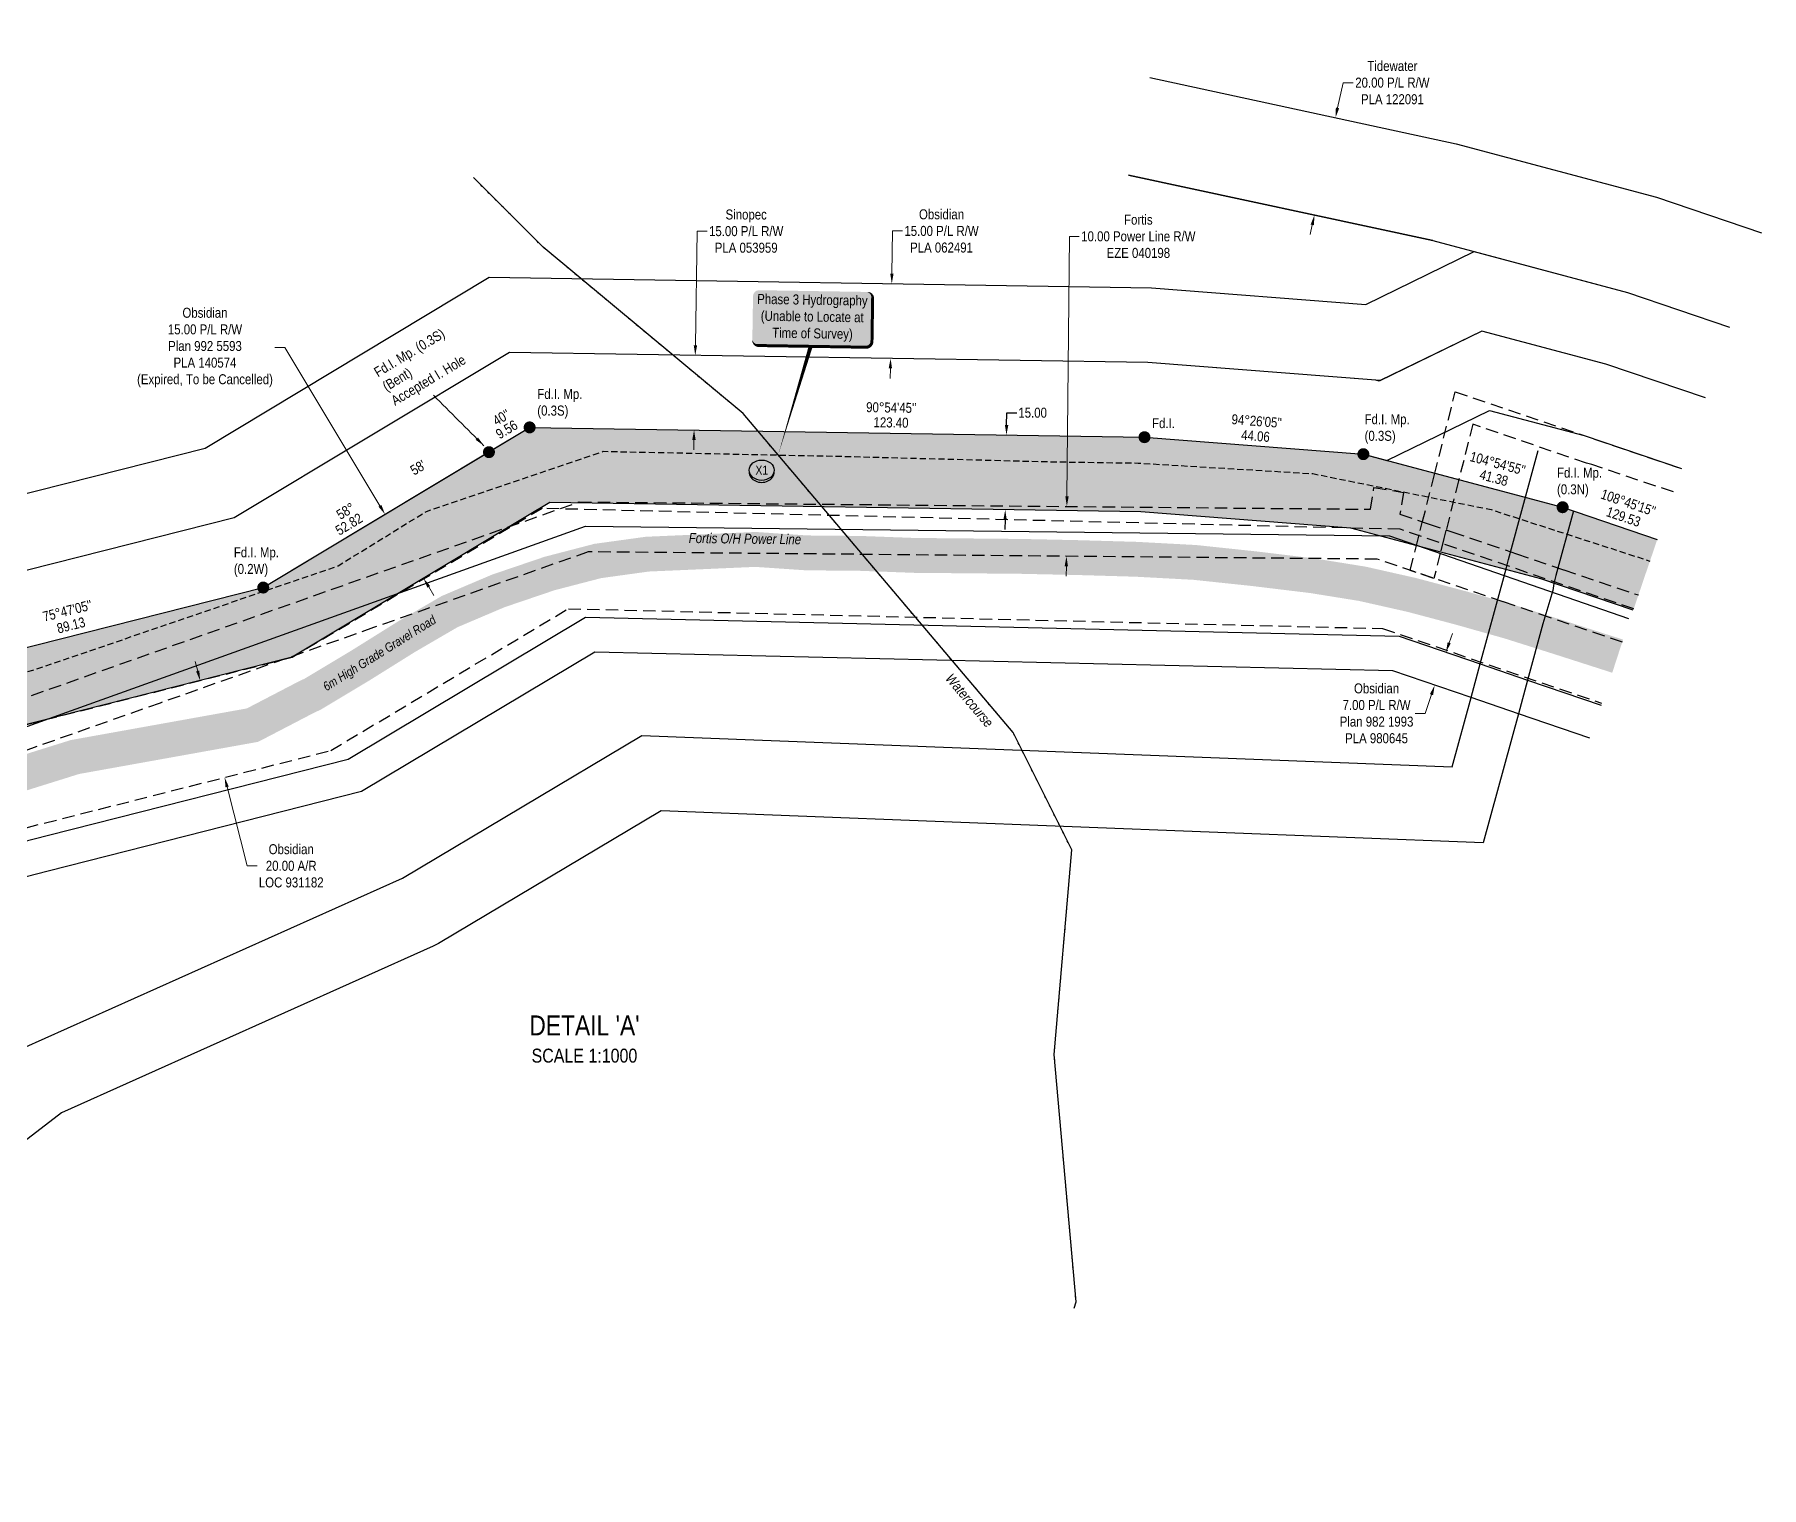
# Model space of a CAD drawing. Extents: x 594959 to 602233, y 5878755 to 5883049.
# Drawn here: x 595985 to 597717, y 5879742 to 5881200 of the extents above; entities that cross this region are included whole.
import ezdxf
from ezdxf.enums import TextEntityAlignment as Align

# ---------------------------------------------------------------- set-up
doc = ezdxf.new("R2010")
doc.units = 0
doc.header["$LTSCALE"] = 5
doc.header["$PDSIZE"] = 0.5
for name, pattern in [('foc-ACCESSROAD', [3.75, 2.5, -1.25]), ('foc-FLOWLINE', [3.75, 2.5, -1.25]), ('foc-WHEELTRACKS', [2, 0.4, -1.6]), ('UG_PIPE', [1.875, 1.25, -0.625])]:
    doc.linetypes.add(name, pattern=pattern)
doc.layers.get('Defpoints').update_dxf_attribs({"color": 9})
for name, color, linetype in [('AS-PIPE-UG', 44, 'UG_PIPE'), ('AS-POWER', 104, 'foc-POWER'), ('AS-ROADS', 254, 'Continuous'), ('C-AR', 13, 'foc-ACCESSROAD'), ('C-RW', 13, 'Continuous'), ('DETAIL-T', 7, 'Continuous'), ('F-EZE', 190, 'foc-FLOWLINE'), ('F-RW', 190, 'Continuous'), ('F-WS', 190, 'foc-ACCESSROAD'), ('L-BD1', 253, 'Continuous'), ('L-MON', 1, 'Continuous'), ('P-CROSSINGS', 250, 'Continuous'), ('P-PROPOSED', 10, 'Continuous'), ('P-PROPOSED-H', 21, 'Continuous'), ('P-TXT', 4, 'Continuous'), ('T-WATER-P3', 160, 'foc-WHEELTRACKS'), ('T-WATER-T', 170, 'Continuous')]:
    doc.layers.add(name, color=color, linetype=linetype)
for name, color, linetype, lineweight in [('C-AR-T', 13, 'Continuous', 9), ('C-RW-T', 13, 'Continuous', 9), ('F-EZE-T', 190, 'Continuous', 9), ('F-RW-T', 190, 'Continuous', 9), ('T-TEXT', 48, 'Continuous', 18)]:
    doc.layers.add(name, color=color, linetype=linetype, lineweight=lineweight)
doc.styles.add('80', font='ARIALN.TTF', dxfattribs={"height": 10})
doc.styles.add('80CG', font='ARIALN.TTF', dxfattribs={"height": 10})
doc.styles.add('80L', font='ARIALN.TTF', dxfattribs={"height": 10})
doc.styles.add('Crossing', font='ARIALN.TTF', dxfattribs={"height": 10})
doc.styles.add('foc-LtypeFont', font='ARIALN.TTF', dxfattribs={"height": 7.35})
doc.linetypes.add('foc-POWER', pattern='A,6,-1,["P",foc-LtypeFont,S=0.2,R=0,X=-0.625,Y=-0.75],-1.24,4', length=12.24)
doc.linetypes.add('foc-TOPO-flowdirection-NOLINE', pattern='A,0,[">",foc-LtypeFont,S=0.3,R=0,X=0,Y=-0.945],-20,[">",foc-LtypeFont,S=0.3,R=0,X=0,Y=-0.945],0', length=20)
doc.dimstyles.new('Compass 5 000', dxfattribs={"dimscale": 5, "dimtxt": 9, "dimasz": 2, "dimexe": 0.2, "dimexo": 0.0625, "dimgap": 0.5, "dimtad": 0, "dimtih": 1, "dimtoh": 1, "dimzin": 0, "dimdsep": 46, "dimtxsty": '80CG', "dimcen": 0.1, "dimse1": 1, "dimse2": 1, "dimclrd": 256, "dimclrt": 256, "dimaunit": 1, "dimadec": 4, "dimazin": 0, "dimtfac": 0.06, "dimtofl": 0, "dimtmove": 0, "dimatfit": 1, "dimfxl": 0.2, "dimtolj": 1, "dimtzin": 0, "dimlwd": -1, "dimarcsym": 0})

# ---------------------------------------------------------------- blocks, each defined once
blk = doc.blocks.new('*D447')
at = {"layer": 'C-AR-T', "transparency": 16777216}
for p, q in [((596148.5, 5880560.9), (596146, 5880570.6)), ((596178, 5880444.6), (596198.1, 5880365.4)), ((596198.1, 5880365.4), (596208.1, 5880365.4))]:
    blk.add_line(p, q, dxfattribs=at)
for points in [[(596150.1, 5880561.3), (596146.9, 5880560.5), (596151, 5880551.2)], [(596179.6, 5880445), (596176.4, 5880444.2), (596175.5, 5880454.3)]]:
    blk.add_solid(points, dxfattribs=at)
at = {"layer": 'Defpoints', "color": 0, "transparency": 16777216}
for p in [(595989.4, 5880510.3, 2.2), (596175.5, 5880454.3), (596014, 5880413.4, 2.2)]:
    blk.add_point(p, dxfattribs=at)
at = {"layer": 'C-AR-T', "transparency": 16777216, "insert": (596242.3, 5880365.4), "char_height": 10, "attachment_point": 5, "style": '80CG'}
blk.add_mtext('\\A1;Obsidian\\P20.00 A/R\\PLOC 931182', dxfattribs=at)
blk = doc.blocks.new('*D448')
at = {"layer": 'Defpoints', "color": 0, "transparency": 16777216}
for p in [(596914.7, 5880727), (596914.2, 5880677), (597019.8, 5880676)]:
    blk.add_point(p, dxfattribs=at)
at = {"layer": 'F-EZE-T', "transparency": 16777216}
for p, q in [((597020.3, 5880736), (597022.7, 5880997)), ((597022.7, 5880997), (597032.7, 5880997)), ((597019.7, 5880666), (597019.6, 5880656))]:
    blk.add_line(p, q, dxfattribs=at)
for points in [[(597018.7, 5880736), (597022, 5880736), (597020.2, 5880726)], [(597018, 5880666), (597021.3, 5880666), (597019.8, 5880676)]]:
    blk.add_solid(points, dxfattribs=at)
at = {"layer": 'F-EZE-T', "transparency": 16777216, "insert": (597091.9, 5880997), "char_height": 10, "attachment_point": 5, "style": '80CG', "bg_fill": 3, "box_fill_scale": 1.1, "bg_fill_color": 256, "bg_fill_true_color": 13158600, "bg_fill_transparency": 0}
blk.add_mtext('\\A1;Fortis\\P10.00 Power Line R/W\\PEZE 040198', dxfattribs=at)
blk = doc.blocks.new('fdia')
at = {"color": 255, "const_width": 1}
blk.add_lwpolyline([(-0.5, 0, 1), (0.5, 0, 1)], format="xyb", close=True, dxfattribs=at)
blk = doc.blocks.new('Fdiaa')
blk.add_blockref('fdia', (0, 0))
blk = doc.blocks.new('fdib')
at = {"color": 1, "const_width": 1.6}
blk.add_lwpolyline([(-0.4, 0, 1), (0.4, 0, 1)], format="xyb", close=True, dxfattribs=at)
at = {"color": 1}
blk.add_circle((0, 0), 0.8, dxfattribs=at)
blk = doc.blocks.new('Fdibb')
blk.add_blockref('fdib', (0, 0))
blk = doc.blocks.new('fdicc')
for name in ['Fdibb', 'Fdiaa']:
    blk.add_blockref(name, (0, 0))
blk = doc.blocks.new('FDI')
blk.add_blockref('fdicc', (0, 0))
blk = doc.blocks.new('*D446')
at = {"layer": 'C-RW-T', "transparency": 16777216}
for p, q in [((596235.8, 5880885.5), (596225.8, 5880885.5)), ((596331.2, 5880726.7), (596235.8, 5880885.5)), ((596380.2, 5880645.3), (596385.3, 5880636.7))]:
    blk.add_line(p, q, dxfattribs=at)
for points in [[(596332.7, 5880727.6), (596329.8, 5880725.8), (596336.4, 5880718.1)], [(596381.6, 5880646.2), (596378.8, 5880644.5), (596375, 5880653.9)]]:
    blk.add_solid(points, dxfattribs=at)
at = {"layer": 'Defpoints', "color": 0, "transparency": 16777216}
for p in [(596302.5, 5880697.7), (596375, 5880653.9), (596341.1, 5880633.5)]:
    blk.add_point(p, dxfattribs=at)
at = {"layer": 'C-RW-T', "transparency": 16777216, "insert": (596155.8, 5880885.5), "char_height": 10, "attachment_point": 5, "style": '80CG'}
blk.add_mtext('\\A1;Obsidian\\P15.00 P/L R/W\\PPlan 992 5593\\PPLA 140574\\P(Expired, To be Cancelled)', dxfattribs=at)
blk = doc.blocks.new('*D450')
at = {"layer": 'Defpoints', "color": 0, "transparency": 16777216}
for p in [(596619.5, 5880878.1), (596647.5, 5880877.7), (596618.3, 5880803.1)]:
    blk.add_point(p, dxfattribs=at)
at = {"layer": 'F-RW-T', "transparency": 16777216}
for p, q in [((596647.7, 5880887.7), (596649.5, 5881002.2)), ((596649.5, 5881002.2), (596659.5, 5881002.2)), ((596646.2, 5880792.7), (596646, 5880782.7))]:
    blk.add_line(p, q, dxfattribs=at)
for points in [[(596646, 5880887.7), (596649.4, 5880887.6), (596647.5, 5880877.7)], [(596644.5, 5880792.7), (596647.9, 5880792.7), (596646.3, 5880802.7)]]:
    blk.add_solid(points, dxfattribs=at)
at = {"layer": 'F-RW-T', "transparency": 16777216, "insert": (596698.6, 5881002.2), "char_height": 10, "attachment_point": 5, "style": '80CG'}
blk.add_mtext('\\A1;Sinopec\\P15.00 P/L R/W\\PPLA 053959', dxfattribs=at)
blk = doc.blocks.new('*D451')
at = {"layer": 'C-RW-T', "transparency": 16777216}
for p, q in [((596844.7, 5880959.5), (596845.4, 5881002.4)), ((596845.4, 5881002.4), (596855.4, 5881002.4)), ((596843.2, 5880864.5), (596843.1, 5880854.5))]:
    blk.add_line(p, q, dxfattribs=at)
for points in [[(596843.1, 5880959.5), (596846.4, 5880959.5), (596844.6, 5880949.5)], [(596841.5, 5880864.6), (596844.9, 5880864.5), (596843.4, 5880874.5)]]:
    blk.add_solid(points, dxfattribs=at)
at = {"layer": 'Defpoints', "color": 0, "transparency": 16777216}
for p in [(596844.6, 5880949.5), (596879.9, 5880948.9), (596878.7, 5880874)]:
    blk.add_point(p, dxfattribs=at)
at = {"layer": 'C-RW-T', "transparency": 16777216, "insert": (596894.5, 5881002.4), "char_height": 10, "attachment_point": 5, "style": '80CG'}
blk.add_mtext('\\A1;Obsidian\\P15.00 P/L R/W\\PPLA 062491', dxfattribs=at)
blk = doc.blocks.new('*D452')
at = {"layer": 'Defpoints', "color": 0, "transparency": 16777216}
for p in [(597275.6, 5881119.1), (597289.6, 5881116), (597254.5, 5881021.4)]:
    blk.add_point(p, dxfattribs=at)
at = {"layer": 'F-RW-T', "transparency": 16777216}
for p, q in [((597291.7, 5881125.8), (597297.2, 5881151.2)), ((597297.2, 5881151.2), (597307.2, 5881151.2)), ((597266.3, 5881008.6), (597264.2, 5880998.8))]:
    blk.add_line(p, q, dxfattribs=at)
for points in [[(597290, 5881126.2), (597293.3, 5881125.5), (597289.6, 5881116)], [(597264.7, 5881008.9), (597268, 5881008.2), (597268.5, 5881018.3)]]:
    blk.add_solid(points, dxfattribs=at)
at = {"layer": 'F-RW-T', "transparency": 16777216, "insert": (597346.7, 5881151.2), "char_height": 10, "attachment_point": 5, "style": '80CG'}
blk.add_mtext('\\A1;Tidewater\\P20.00 P/L R/W\\PPLA 122091', dxfattribs=at)
blk = doc.blocks.new('*D486')
at = {"layer": 'Defpoints', "color": 0, "transparency": 16777216}
for p in [(596930.9, 5880798.2), (596959.6, 5880797.7), (596929.7, 5880723.2)]:
    blk.add_point(p, dxfattribs=at)
at = {"layer": 'P-TXT', "transparency": 16777216}
for p, q in [((596959.8, 5880807.7), (596960, 5880820)), ((596960, 5880820), (596970, 5880820)), ((596958.3, 5880712.8), (596958.1, 5880702.8))]:
    blk.add_line(p, q, dxfattribs=at)
for points in [[(596958.1, 5880807.7), (596961.5, 5880807.7), (596959.6, 5880797.7)], [(596956.6, 5880712.8), (596959.9, 5880712.7), (596958.4, 5880722.7)]]:
    blk.add_solid(points, dxfattribs=at)
at = {"layer": 'P-TXT', "transparency": 16777216, "insert": (596985.9, 5880820), "char_height": 10, "attachment_point": 5, "style": '80CG'}
blk.add_mtext('\\A1;15.00', dxfattribs=at)
blk = doc.blocks.new('xing2')
h = blk.add_hatch(color=50)
h.dxf.hatch_style = 1
edge = h.paths.add_edge_path()
edge.add_ellipse((0, 0), major_axis=(-12.5, 0), ratio=0.816297, start_angle=0, end_angle=360)
h = blk.add_hatch(color=250)
h.dxf.hatch_style = 1
edge = h.paths.add_edge_path()
edge.add_ellipse((0, -2), major_axis=(-12.5, 0), ratio=0.816297, start_angle=0, end_angle=180)
edge.add_line((12.5, -2), (12.5, 0))
edge.add_ellipse((0, 0), major_axis=(-12.5, 0), ratio=0.816297, start_angle=0, end_angle=180, ccw=False)
edge.add_line((-12.5, 0), (-12.5, -2))
at = {"color": 250}
blk.add_ellipse((0, 0), major_axis=(-12.5, 0), ratio=0.816297, dxfattribs=at)
blk.add_ellipse((0, -2), major_axis=(-12.5, 0), ratio=0.816297, start_param=0, end_param=3.141593, dxfattribs=at)
at = {"color": 250, "style": 'Crossing'}
blk.add_attdef('CROSSING', text='', height=9, dxfattribs=at).set_placement((0.1, 0), align=Align.MIDDLE_CENTER)
at = {"color": 250, "style": 'Crossing', "flags": 1}
for tag, p in [('OWNER', (0.1, -12.5)), ('DESCRIPTION', (0.1, -25.8)), ('LOCATION', (0.1, -39.3)), ('DWG_REF', (0.1, -52.8))]:
    blk.add_attdef(tag, text='', height=9, dxfattribs=at).set_placement(p, align=Align.MIDDLE_CENTER)
blk = doc.blocks.new('*U498')
h = blk.add_hatch(color=255)
edge = h.paths.add_edge_path()
edge.add_line((-54, -28.5), (54, -28.5))
edge.add_arc((54, -22.5), 6, 270, 360)
edge.add_line((60, -22.5), (60, 21))
edge.add_arc((54, 21), 6, 0, 90)
edge.add_line((54, 27), (-54, 27))
edge.add_arc((-54, 21), 6, 90, 180)
edge.add_line((-60, 21), (-60, -22.5))
edge.add_arc((-54, -22.5), 6, 180, 270)
at = {"color": 170, "flags": 128}
blk.add_lwpolyline([(-54, -28.5, 3, 3, 0), (54, -28.5, 3, 3, 0.414214), (60, -22.5, 3, 3, 0), (60, 21, 3, 0, 0.414214), (54, 27, 0, 0, 0), (-54, 27, 0, 0, 0.414214), (-60, 21, 0, 0, 0), (-60, -22.5, 0, 3, 0.414214)], format="xyseb", close=True, dxfattribs=at)
at = {"color": 170, "style": '80'}
blk.add_attdef('ENTER_TEXT_001', (-26.8, -4.9), '', height=10, dxfattribs=at)
blk = doc.blocks.new('*D503')
at = {"layer": 'C-RW-T', "transparency": 16777216}
for p, q in [((597403.6, 5880589.2), (597406.9, 5880598.7)), ((597385.9, 5880537.2), (597379.5, 5880518.4)), ((597379.5, 5880518.4), (597369.5, 5880518.4))]:
    blk.add_line(p, q, dxfattribs=at)
for points in [[(597402.1, 5880589.7), (597405.2, 5880588.7), (597400.4, 5880579.7)], [(597384.3, 5880537.7), (597387.5, 5880536.6), (597389.1, 5880546.6)]]:
    blk.add_solid(points, dxfattribs=at)
at = {"layer": 'Defpoints', "color": 0, "transparency": 16777216}
for p in [(597396.7, 5880581, 2.2), (597385.4, 5880547.9, 2.2), (597389.1, 5880546.6)]:
    blk.add_point(p, dxfattribs=at)
at = {"layer": 'C-RW-T', "transparency": 16777216, "insert": (597330.8, 5880518.4), "char_height": 10, "attachment_point": 5, "style": '80CG'}
blk.add_mtext('\\A1;Obsidian\\P7.00 P/L R/W\\PPlan 982 1993\\PPLA 980645', dxfattribs=at)

msp = doc.modelspace()

# ---------------------------------------------------------------- hatches: boundary and pattern name
at = {"layer": 'P-PROPOSED-H'}
h = msp.add_hatch(color=256, dxfattribs=at)
h.dxf.hatch_style = 1
h.paths.add_polyline_path([(597612.388, 5880692.999), (597588.285, 5880622.011), (597495.687, 5880653.452), (597304.924, 5880704.266), (597094.547, 5880720.581), (596501.65, 5880730.027), (596479.105, 5880716.469), (596243.367, 5880574.7), (595821.015, 5880467.708), (595587.292, 5880231.376), (595544.283, 5880294.502), (595782.381, 5880535.258), (596214.221, 5880644.653), (596440.469, 5880780.715), (596481.396, 5880805.328), (597098.046, 5880795.503), (597317.576, 5880778.478), (597517.411, 5880725.248)])

# ---------------------------------------------------------------- linework, layer by layer
at = {"layer": 'AS-PIPE-UG', "flags": 128}
msp.add_lwpolyline([(595535.211, 5880332.603), (595565.021, 5880380.473), (595594.651, 5880420.988), (595623.016, 5880457.303), (595643.716, 5880474.238), (595697.846, 5880491.613), (595753.946, 5880503.308), (595781.676, 5880510.683), (595832.721, 5880522.963), (595887.046, 5880536.758), (595983.306, 5880561.623), (596289.316, 5880666.463), (596377.866, 5880721.048), (596555.186, 5880781.333), (596798.276, 5880776.228), (597003.136, 5880770.888), (597091.771, 5880769.563), (597266.836, 5880758.938), (597445.786, 5880722.808), (597604.998, 5880671.235)], dxfattribs=at)
at = {"layer": 'AS-POWER', "elevation": 2.178, "flags": 128}
msp.add_lwpolyline([(595779.172, 5880434.393), (596537.425, 5880706.328), (597343.883, 5880696.431), (597583.567, 5880613.681)], dxfattribs=at)
at = {"layer": 'AS-ROADS', "const_width": 34.985, "flags": 128}
msp.add_lwpolyline([(595869.746, 5880425.868), (596025.411, 5880474.613), (596203.481, 5880506.613), (596259.209, 5880535.618), (596263.516, 5880537.508), (596310.616, 5880565.763), (596357.251, 5880594.908), (596401.191, 5880620.523), (596450.146, 5880641.333), (596501.341, 5880658.718), (596549.771, 5880671.308), (596599.451, 5880678.153), (596708.041, 5880682.893), (596759.216, 5880679.413), (596812.341, 5880678.953), (596867.361, 5880676.898), (596919.121, 5880676.438), (596974.811, 5880675.903), (597031.981, 5880674.678), (597089.801, 5880673.003), (597148.496, 5880669.853), (597207.336, 5880663.628), (597266.666, 5880656.448), (597316.566, 5880648.413), (597366.051, 5880637.253), (597415.056, 5880624.258), (597464.371, 5880610.288), (597513.456, 5880594.788), (597563.511, 5880578.718), (597572.584, 5880575.772)], dxfattribs=at)
at = {"layer": 'C-AR'}
msp.add_lwpolyline([(597588.698, 5880623.228), (597354.644, 5880703.11), (596493.837, 5880724.026), (596243.335, 5880574.451), (595764.732, 5880453.15), (595831.061, 5880366.843), (596282.045, 5880481.144), (596520.283, 5880623.396), (597336.878, 5880603.554), (597556.56, 5880528.578)], dxfattribs=at)
at = {"layer": 'C-RW', "elevation": 2.178}
msp.add_lwpolyline([(597544.699, 5880493.646), (597473.015, 5880518.063), (597425.591, 5880534.221), (597347.154, 5880560.94), (596546.687, 5880579.726), (596312.878, 5880439.986), (595998.548, 5880359.964), (595903.551, 5880335.781), (595595.922, 5880218.709), (595575.67, 5880248.435), (595664.528, 5880282.248), (595892.982, 5880369.178), (595998.943, 5880396.151), (596299.312, 5880472.618), (596537.417, 5880614.926), (597353.343, 5880595.779), (597434.788, 5880568.034), (597482.214, 5880551.88), (597555.944, 5880526.765)], dxfattribs=at)
at = {"layer": 'C-RW'}
msp.add_polyline3d([(597660.595, 5880834.974, 0), (597560.86, 5880868.839, 0), (597436.319, 5880902.013, 0), (597334.435, 5880852.364, 0), (597101.545, 5880870.425, 0), (596461.143, 5880880.628, 0), (596185.076, 5880714.606, 0), (595743.747, 5880602.807, 0), (595501.275, 5880357.629, 0), (595458.267, 5880420.755, 0), (595705.114, 5880670.357, 0), (596155.93, 5880784.559, 0), (596440.889, 5880955.929, 0), (597105.044, 5880945.347, 0), (597319.913, 5880928.683, 0), (597428.605, 5880981.65, 0), (597582.584, 5880940.635, 0), (597684.699, 5880905.962, 0)], dxfattribs=at)
at = {"layer": 'F-EZE'}
msp.add_lwpolyline([(597577.355, 5880589.823), (597505.39, 5880614.2), (597457.945, 5880630.271), (597331.46, 5880673.117), (596540.123, 5880680.445), (596324.951, 5880604.432), (596110.846, 5880528.798), (595808.088, 5880421.846), (595802.708, 5880419.945), (595596.199, 5880346.998), (595676.731, 5880428.428), (595774.982, 5880463.174), (595806.985, 5880474.49), (595928.934, 5880517.615), (596531.012, 5880730.535), (597324.606, 5880723.186), (597328.171, 5880744.92), (597357.773, 5880740.071), (597354.194, 5880718.214), (597382.614, 5880708.587), (597406.369, 5880700.539), (597471.094, 5880678.615), (597518.54, 5880662.541), (597593.433, 5880637.173)], dxfattribs=at)
at = {"layer": 'F-RW', "flags": 128}
for points in [[(597103.288, 5881156.272), (597410.576, 5881089.895), (597611.55, 5881036.362), (597716.837, 5881000.612)], [(597082.183, 5881058.568), (597387.146, 5880992.693), (597582.584, 5880940.635), (597684.699, 5880905.962)]]:
    msp.add_lwpolyline(points, dxfattribs=at)
at = {"layer": 'F-RW', "elevation": 2.178}
for points in [[(597387.146, 5880992.693), (597082.183, 5881058.568)], [(595014.253, 5880497.457), (595155.952, 5880342.254), (595155.952, 5880342.254), (595537.079, 5879846.853), (595973.176, 5880182.355), (596353.846, 5880353.226), (596353.846, 5880353.226), (596594.066, 5880496.342), (597406.736, 5880464.891), (597425.591, 5880534.221), (597434.788, 5880568.034), (597450.129, 5880624.436), (597458.359, 5880654.696), (597461.088, 5880664.73), (597463.278, 5880672.78), (597493.035, 5880782.186)], [(597528.37, 5880721.527), (597510.724, 5880656.705), (597508.512, 5880648.576), (597507.443, 5880641.708), (597497.575, 5880608.365), (597482.214, 5880551.88), (597473.015, 5880518.063), (597437.812, 5880388.629), (596613.364, 5880420.527), (596389.984, 5880287.451), (596384.546, 5880284.833), (596011.909, 5880117.568), (595523.374, 5879741.723), (595098.459, 5880294.039), (595098.459, 5880294.039), (594958.982, 5880447.088)]]:
    msp.add_lwpolyline(points, dxfattribs=at)
at = {"layer": 'F-RW'}
msp.add_lwpolyline([(597660.595, 5880834.974), (597560.86, 5880868.839), (597436.319, 5880902.013), (597333.381, 5880851.85), (597330.228, 5880852.69), (597101.545, 5880870.425), (596461.143, 5880880.628), (596185.076, 5880714.606), (595743.747, 5880602.807), (595501.275, 5880357.629), (595544.283, 5880294.502), (595782.381, 5880535.258), (596214.221, 5880644.653), (596481.396, 5880805.328), (597098.046, 5880795.503), (597317.576, 5880778.478), (597341.095, 5880772.213), (597444.033, 5880822.376), (597539.136, 5880797.043), (597636.492, 5880763.987)], dxfattribs=at)
at = {"layer": 'F-WS'}
msp.add_lwpolyline([(597628.548, 5880740.59), (597546.549, 5880767.989), (597541.351, 5880769.378), (597427.378, 5880808.581), (597413.023, 5880751.687), (597400.424, 5880701.757), (597398.407, 5880693.768), (597394.706, 5880679.102), (597388.334, 5880653.852), (597364.581, 5880661.898), (597370.54, 5880685.502), (597374.664, 5880701.855), (597376.668, 5880709.805), (597388.87, 5880758.101), (597402.8, 5880813.393), (597409.755, 5880840.95), (597549.419, 5880793.639), (597636.538, 5880764.122)], dxfattribs=at)
at = {"layer": 'P-PROPOSED'}
msp.add_lwpolyline([(597588.285, 5880622.011), (597495.687, 5880653.452), (597304.924, 5880704.266), (597094.547, 5880720.581), (596501.65, 5880730.027), (596479.105, 5880716.469), (596243.367, 5880574.7), (595821.015, 5880467.708), (595587.292, 5880231.376), (595544.283, 5880294.502), (595782.381, 5880535.258), (596214.221, 5880644.653), (596440.469, 5880780.715), (596481.396, 5880805.328), (597098.046, 5880795.503), (597317.576, 5880778.478), (597517.411, 5880725.248), (597612.388, 5880692.999)], dxfattribs=at)
at = {"layer": 'T-WATER-P3', "flags": 128}
msp.add_lwpolyline([(597027.411, 5879921.712), (597029.461, 5879927.916), (597007.501, 5880176.096), (597025.19, 5880381.473), (596966.217, 5880499.295), (596695.506, 5880819.213), (596494.957, 5880986.065), (596425.081, 5881055.937)], dxfattribs=at)
at = {"layer": 'T-WATER-P3', "linetype": 'foc-TOPO-flowdirection-NOLINE', "flags": 128}
msp.add_lwpolyline([(597027.411, 5879921.712), (597029.461, 5879927.916), (597007.501, 5880176.096), (597025.19, 5880381.473), (596966.217, 5880499.295), (596695.506, 5880819.213), (596494.957, 5880986.065), (596425.081, 5881055.937)], dxfattribs=at)
at = {"layer": 'T-WATER-T', "flags": 128}
msp.add_lwpolyline([(596730.679, 5880777.647, 0, 4, 0), (596763.271, 5880886.637, 2, 2, 0)], format="xyseb", dxfattribs=at)

# ---------------------------------------------------------------- block references
at = {"layer": 'L-MON', "xscale": 4.997883050000012, "yscale": 4.997883050000012, "zscale": 4.997883050000012}
for p in [(596481.396, 5880805.328), (596440.596, 5880780.503), (597317.576, 5880778.478), (597517.411, 5880725.248), (596214.221, 5880644.653)]:
    msp.add_blockref('FDI', p, dxfattribs=at)
at = {"layer": 'P-CROSSINGS', "color": 4}
msp.add_blockref('xing2', (596714.124, 5880762.399), dxfattribs=at).add_auto_attribs({'CROSSING': 'X1'})
at = {"layer": 'T-WATER-T', "color": 4}
ref = msp.add_blockref('*U498', (596765.116, 5880915.112), dxfattribs=dict(at, rotation=359.0871914277334))
ref.add_attrib('ENTER_TEXT_001', 'Phase 3 Hydrography', (596709.543, 5880929.289), dxfattribs={"layer": '0', "color": 170, "height": 10, "rotation": 359.087191, "style": '80'})
ref.add_attrib('ENTER_TEXT_002', '(Unable to Locate at', (596713.166, 5880912.392), dxfattribs={"layer": '0', "color": 170, "height": 10, "rotation": 359.087191, "style": '80'})
ref.add_attrib('ENTER_TEXT_003', 'Time of Survey)', (596724.574, 5880895.364), dxfattribs={"layer": '0', "color": 170, "height": 10, "rotation": 359.087191, "style": '80'})

# ---------------------------------------------------------------- texts
at = {"layer": 'AS-POWER', "insert": (596640.745, 5880699.372), "char_height": 10, "attachment_point": 1, "rotation": 359.296913, "style": '80L'}
msp.add_mtext_dynamic_manual_height_columns('\\pi0.32626;{\\fArial Narrow|b0|i1|c0|p34;Fortis O/H Power Line}', width=112.50109, gutter_width=50, heights=[0], dxfattribs=at)
at = {"layer": 'DETAIL-T', "color": 3, "insert": (596536.37, 5880191.559), "char_height": 19.99153, "width": 109.66242, "attachment_point": 5, "style": '80CG'}
msp.add_mtext("DETAIL 'A'\\P{\\H0.7x;SCALE 1:1000}", dxfattribs=at)
at = {"layer": 'L-BD1', "style": '80L'}
for s, height, rotation, p in [("40''", 9.9915, 31.0221, (596453.06, 5880815.365)), ("90°54'45''", 9.9915, 359.0872, (596844.111, 5880825.268)), ('123.40', 9.9915, 359.0872, (596843.872, 5880810.282)), ("94°26'05''", 9.9915, 355.5655, (597210.581, 5880811.724)), ('9.56', 9.9915, 31.0221, (596458.341, 5880803.294)), ('44.06', 9.9915, 355.5655, (597209.423, 5880796.781)), ("58'", 9.9915, 31.0221, (596369.417, 5880765.063)), ("104°54'55''", 9.99153, 345.0845, (597452.336, 5880769.271)), ('41.38', 9.9915, 345.0845, (597448.478, 5880754.789)), ('58°', 9.9915, 31.0221, (596296.826, 5880721.408)), ("108°45'15''", 9.99153, 341.2453, (597583.302, 5880729.882)), ('52.82', 9.9915, 31.0221, (596300.222, 5880708.204)), ('129.53', 9.9915, 341.2453, (597578.483, 5880715.69)), ("75°47'05''", 9.9915, 14.2153, (596017.764, 5880621.392)), ('89.13', 9.9915, 14.2153, (596021.444, 5880606.864))]:
    msp.add_text(s, height=height, rotation=rotation, dxfattribs=at).set_placement(p, align=Align.MIDDLE)
at = {"layer": 'L-MON', "insert": (596324.094, 5880863.996), "char_height": 9.99577, "attachment_point": 1, "rotation": 31.022064, "style": '80L'}
msp.add_mtext_dynamic_manual_height_columns('Fd.I. Mp. (0.3S)\\P(Bent)\\PAccepted I. Hole', width=83.63211, gutter_width=49.979, heights=[0], dxfattribs=at)
at = {"layer": 'L-MON', "char_height": 9.9958, "attachment_point": 1, "style": '80L'}
for s, insert in [('Fd.I. Mp. \\P(0.3S)', (596489.092, 5880843.875)), ('Fd.I. Mp.\\P(0.3S)', (597318.804, 5880818.532)), ('Fd.I. Mp.\\P(0.3N)', (597511.783, 5880764.884)), ('Fd.I. Mp.\\P(0.2W)', (596184.781, 5880684.987))]:
    msp.add_mtext_dynamic_manual_height_columns(s, width=44.31043, gutter_width=49.979, heights=[0], dxfattribs=dict(at, insert=insert))
at = {"layer": 'T-TEXT', "insert": (596272.488, 5880547.873, 0.436), "char_height": 8.99613, "attachment_point": 1, "rotation": 32.003727, "style": '80L'}
msp.add_mtext_dynamic_manual_height_columns('\\pi0.47454;{\\fArial Narrow|b0|i1|c0|p18;6m High Grade Gravel Road}', width=131.19662, gutter_width=47.48, heights=[0], dxfattribs=at)
at = {"layer": 'T-WATER-T', "insert": (596904.971, 5880560.003), "char_height": 10, "attachment_point": 1, "rotation": 310.237489, "style": '80L'}
msp.add_mtext_dynamic_manual_height_columns('\\pi0.76623;{\\fArial Narrow|b0|i1|c0|p34;Watercourse}', width=64.75211, gutter_width=50, heights=[0], dxfattribs=at)

# ---------------------------------------------------------------- dimensions: what is measured, and where the dimension line sits
at = {"layer": 'C-AR-T'}
dim = msp.add_linear_dim(base=(596175.517, 5880454.308), p1=(595989.395, 5880510.253, 2.178), p2=(596013.953, 5880413.36, 2.178), angle=284.222173, text='Obsidian\\P20.00 A/R\\PLOC 931182', dimstyle='Compass 5 000', dxfattribs=at)
dim.commit()
dim.dimension.update_dxf_attribs({"geometry": '*D447', "text_midpoint": (596242.33, 5880365.366), "dimtype": 161})
at = {"layer": 'C-RW-T'}
for base, p1, p2, angle, text, picture, middle in [((596844.569, 5880949.497), (596878.73, 5880873.975), (596879.924, 5880948.934), 89.087191, 'Obsidian\\P15.00 P/L R/W\\PPLA 062491', '*D451', (596894.498, 5881002.367)), ((597389.133, 5880546.64), (597396.718, 5880581.003, 2.178), (597385.441, 5880547.898, 2.178), 251.188899, 'Obsidian\\P7.00 P/L R/W\\PPlan 982 1993\\PPLA 980645', '*D503', (597330.794, 5880518.445))]:
    dim = msp.add_linear_dim(base=base, p1=p1, p2=p2, angle=angle, text=text, dimstyle='Compass 5 000', dxfattribs=at)
    dim.commit()
    dim.dimension.update_dxf_attribs({"geometry": picture, "text_midpoint": middle, "dimtype": 161})
at = {"layer": 'C-RW-T', "color": 4}
dim = msp.add_linear_dim(base=(596375.032, 5880653.881), p1=(596302.457, 5880697.717), p2=(596341.094, 5880633.471), angle=301.022064, text='Obsidian\\P15.00 P/L R/W\\PPlan 992 5593\\PPLA 140574\\P(Expired, To be Cancelled)', dimstyle='Compass 5 000', dxfattribs=at)
dim.commit()
dim.dimension.update_dxf_attribs({"geometry": '*D446', "text_midpoint": (596155.831, 5880885.451), "dimtype": 161})
at = {"layer": 'F-RW-T'}
dim = msp.add_linear_dim(base=(597289.56, 5881116.036), p1=(597254.47, 5881021.352), p2=(597275.575, 5881119.057), angle=77.810972, text='Tidewater\\P20.00 P/L R/W\\PPLA 122091', dimstyle='Compass 5 000', dxfattribs=at)
dim.commit()
dim.dimension.update_dxf_attribs({"geometry": '*D452', "text_midpoint": (597346.695, 5881151.2), "dimtype": 161})
at = {"layer": 'F-RW-T', "color": 4}
dim = msp.add_linear_dim(base=(596647.544, 5880877.658), p1=(596618.275, 5880803.147), p2=(596619.47, 5880878.106), angle=89.087191, text='Sinopec\\P15.00 P/L R/W\\PPLA 053959', dimstyle='Compass 5 000', dxfattribs=at)
dim.commit()
dim.dimension.update_dxf_attribs({"geometry": '*D450', "text_midpoint": (596698.614, 5881002.196), "dimtype": 161})

# ---------------------------------------------------------------- leaders
at = {"layer": 'L-MON', "path_type": 1}
msp.add_leader([(596435.514, 5880786.952), (596384.927, 5880837.52)], dimstyle='Compass 5 000', override={"dimgap": 0.5, "dimtad": 0}, dxfattribs=at)

# ---------------------------------------------------------------- next in the draw order: dimensions: what is measured, and where the dimension line sits
at = {"layer": 'F-EZE-T'}
dim = msp.add_linear_dim(base=(597019.772, 5880676.004), p1=(596914.657, 5880726.982), p2=(596914.194, 5880676.981), angle=269.46945, text='Fortis\\P10.00 Power Line R/W\\PEZE 040198', dimstyle='Compass 5 000', override={"dimtfill": 1}, dxfattribs=at)
dim.commit()
dim.dimension.update_dxf_attribs({"geometry": '*D448', "text_midpoint": (597091.884, 5880996.984), "dimtype": 161})

# ---------------------------------------------------------------- next in the draw order: block references
at = {"layer": 'L-MON', "xscale": 4.997883050000012, "yscale": 4.997883050000012, "zscale": 4.997883050000012}
msp.add_blockref('FDI', (597098.046, 5880795.503), dxfattribs=at)

# ---------------------------------------------------------------- next in the draw order: texts
at = {"layer": 'L-MON', "insert": (597105.634, 5880814.58), "char_height": 9.9958, "attachment_point": 1, "style": '80L'}
msp.add_mtext_dynamic_manual_height_columns('Fd.I.', width=22.03473, gutter_width=49.979, heights=[0], dxfattribs=at)

# ---------------------------------------------------------------- next in the draw order: dimensions: what is measured, and where the dimension line sits
at = {"layer": 'P-TXT'}
dim = msp.add_linear_dim(base=(596959.63, 5880797.708), p1=(596929.717, 5880723.207), p2=(596930.911, 5880798.166), angle=89.087191, text='15.00', dimstyle='Compass 5 000', dxfattribs=at)
dim.commit()
dim.dimension.update_dxf_attribs({"geometry": '*D486', "text_midpoint": (596985.922, 5880819.966), "dimtype": 161})

doc.saveas('drawing.dxf')
